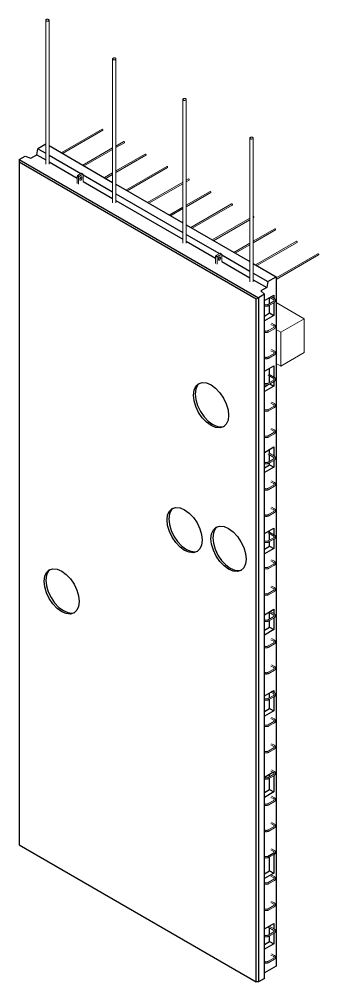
# Model space of a CAD drawing. Header units: millimetres. Extents: x -14573 to -64, y -12208 to 18539.
# Drawn here: x -6255 to -4447, y -12208 to -6400 of the extents above; entities that cross this region are included whole.
import ezdxf

# ---------------------------------------------------------------- set-up
doc = ezdxf.new("R2010")
doc.units = ezdxf.units.MM
for name, color, linetype, lineweight in [('A-GENM', 13, 'Continuous', 18), ('A-WALL', 113, 'Continuous', 25), ('S-BEAM', 12, 'Continuous', 18), ('S-RBAR', 171, 'Continuous', 18)]:
    doc.layers.add(name, color=color, linetype=linetype, lineweight=lineweight)

# ---------------------------------------------------------------- blocks, each defined once
blk = doc.blocks.new('M_Rectangular Corbel - M_Rectangular Corbel-1562977-3D Ortho')
at = {"layer": 'S-BEAM'}
for p, q in [((916.9, -8207.5), (747.1, -8109.5)), ((916.9, -8207.5), (775.4, -8289.2)), ((916.9, -8411.6), (916.9, -8207.5)), ((747.1, -8272.8), (775.4, -8289.2)), ((775.4, -8289.2), (775.4, -8493.3)), ((775.4, -8493.3), (916.9, -8411.6)), ((747.1, -8477), (775.4, -8493.3))]:
    blk.add_line(p, q, dxfattribs=at)
blk = doc.blocks.new('RR spread anchor face based - RR-SA-4_0-180-1726831-3D Ortho')
at = {"layer": 'A-GENM'}
for p, q in [((382.3, -7831.7), (384, -7826.6)), ((382.3, -7874), (382.3, -7831.7)), ((390.8, -7836.6), (382.3, -7831.7)), ((384, -7826.6), (408.8, -7812.3)), ((392.5, -7831.5), (384, -7826.6)), ((392.5, -7831.5), (390.8, -7836.6)), ((390.8, -7836.6), (390.8, -7878.9)), ((417.3, -7817.2), (392.5, -7831.5)), ((417.3, -7817.2), (408.8, -7812.3)), ((411.3, -7838.9), (411.3, -7842.2)), ((419.1, -7820.3), (417.3, -7817.2)), ((419.1, -7862.6), (419.1, -7820.3)), ((398.5, -7849.5), (398.5, -7846.3))]:
    blk.add_line(p, q, dxfattribs=at)
for points in [[(398.5, -7846.3, 0), (398.8, -7844.2, 0), (399.4, -7842.1, 0), (400.4, -7840, 0), (401.7, -7838.1, 0), (403.3, -7836.4, 0), (404.9, -7835.2, 0), (406.6, -7834.5, 0), (408.1, -7834.4, 0), (409.4, -7834.8, 0), (410.4, -7835.7, 0), (411.1, -7837.1, 0), (411.3, -7838.9, 0)], [(398.6, -7846.6, 0), (399.6, -7845.5, 0), (400.9, -7843.6, 0), (401.9, -7841.5, 0), (402.6, -7839.3, 0), (402.8, -7837.3, 0)], [(411.3, -7842.2, 0), (411.1, -7844.2, 0), (410.4, -7846.4, 0), (409.4, -7848.5, 0), (408.1, -7850.4, 0), (406.6, -7852, 0), (404.9, -7853.2, 0), (403.3, -7853.9, 0), (401.7, -7854.1, 0), (400.4, -7853.7, 0), (399.4, -7852.7, 0), (398.8, -7851.3, 0), (398.5, -7849.5, 0)]]:
    blk.add_polyline3d(points, dxfattribs=at)
blk = doc.blocks.new('RR spread anchor face based - RR-SA-4_0-180-V1-3D Ortho')
at = {"layer": 'A-GENM'}
for p, q in [((-453.9, -7349), (-452.1, -7343.9)), ((-453.9, -7391.3), (-453.9, -7349)), ((-445.4, -7353.9), (-453.9, -7349)), ((-452.1, -7343.9), (-427.4, -7329.6)), ((-443.6, -7348.8), (-452.1, -7343.9)), ((-443.6, -7348.8), (-445.4, -7353.9)), ((-445.4, -7353.9), (-445.4, -7396.2)), ((-418.9, -7334.5), (-443.6, -7348.8)), ((-437.6, -7366.8), (-437.6, -7363.5)), ((-418.9, -7334.5), (-427.4, -7329.6)), ((-424.9, -7356.2), (-424.9, -7359.4)), ((-417.1, -7337.6), (-418.9, -7334.5)), ((-417.1, -7379.4), (-417.1, -7337.6))]:
    blk.add_line(p, q, dxfattribs=at)
for points in [[(-437.6, -7363.5, 0), (-437.4, -7361.5, 0), (-436.8, -7359.3, 0), (-435.7, -7357.2, 0), (-434.4, -7355.3, 0), (-432.9, -7353.7, 0), (-431.2, -7352.5, 0), (-429.6, -7351.8, 0), (-428.1, -7351.6, 0), (-426.7, -7352, 0), (-425.7, -7353, 0), (-425.1, -7354.4, 0), (-424.9, -7356.2, 0)], [(-437.6, -7363.9, 0), (-436.5, -7362.7, 0), (-435.2, -7360.8, 0), (-434.2, -7358.7, 0), (-433.6, -7356.6, 0), (-433.4, -7354.5, 0)], [(-424.9, -7359.4, 0), (-425.1, -7361.5, 0), (-425.7, -7363.6, 0), (-426.7, -7365.7, 0), (-428.1, -7367.6, 0), (-429.6, -7369.3, 0), (-431.2, -7370.5, 0), (-432.9, -7371.2, 0), (-434.4, -7371.3, 0), (-435.7, -7370.9, 0), (-436.8, -7370, 0), (-437.4, -7368.6, 0), (-437.6, -7366.8, 0)]]:
    blk.add_polyline3d(points, dxfattribs=at)
blk = doc.blocks.new('Rebar Bar - Part 1814174108-431004-3D Ortho')
at = {"layer": 'S-RBAR'}
for p, q in [((184.5, -6884.2), (184.5, -7751.9)), ((204.5, -7751.9), (204.5, -6884.2))]:
    blk.add_line(p, q, dxfattribs=at)
for points in [[(201.6, -6880.1, 0), (199.5, -6879.2, 0), (197.1, -6878.6, 0), (194.5, -6878.4, 0), (192, -6878.6, 0), (189.5, -6879.2, 0), (187.5, -6880.1, 0), (185.9, -6881.3, 0), (184.9, -6882.7, 0), (184.5, -6884.2, 0), (184.9, -6885.7, 0), (185.9, -6887.1, 0), (187.5, -6888.3, 0)], [(187.5, -6888.3, 0), (189.5, -6889.2, 0), (192, -6889.8, 0), (194.5, -6890, 0), (197.1, -6889.8, 0), (199.5, -6889.2, 0), (201.6, -6888.3, 0), (203.2, -6887.1, 0), (204.2, -6885.7, 0), (204.5, -6884.2, 0), (204.2, -6882.7, 0), (203.2, -6881.3, 0), (201.6, -6880.1, 0)]]:
    blk.add_polyline3d(points, dxfattribs=at)
blk = doc.blocks.new('Rebar Bar - Part 3166313199-431004-3D Ortho')
at = {"layer": 'S-RBAR'}
for p, q in [((708.6, -8078.7), (732.5, -8092.5)), ((736.5, -8085.6), (716.6, -8074.1))]:
    blk.add_line(p, q, dxfattribs=at)
blk = doc.blocks.new('Rebar Bar - Part 2227165887-431004-3D Ortho')
at = {"layer": 'S-RBAR'}
for points in [[(732.5, -8101.9, 0), (732.9, -8101.7, 0), (733.4, -8101.4, 0), (733.7, -8101.1, 0), (734.1, -8100.9, 0), (734.4, -8100.6, 0), (734.7, -8100.3, 0), (735, -8100.1, 0), (735.2, -8099.8, 0), (735.4, -8099.5, 0), (735.6, -8099.3, 0), (735.8, -8099, 0), (735.9, -8098.8, 0), (736, -8098.6, 0), (736.1, -8098.3, 0), (736.2, -8098.1, 0), (736.3, -8097.9, 0), (736.3, -8097.7, 0), (736.4, -8097.5, 0), (736.4, -8097.4, 0), (736.4, -8097.2, 0), (736.4, -8097, 0), (736.3, -8096.8, 0), (736.3, -8096.6, 0), (736.2, -8096.4, 0), (736.2, -8096.2, 0), (736.1, -8096, 0), (736, -8095.7, 0), (735.8, -8095.5, 0), (735.7, -8095.3, 0), (735.5, -8095, 0), (735.3, -8094.8, 0), (735, -8094.5, 0), (734.8, -8094.2, 0), (734.5, -8093.9, 0), (734.2, -8093.7, 0), (733.8, -8093.4, 0), (733.5, -8093.1, 0), (733.1, -8092.9, 0), (732.6, -8092.6, 0), (732.5, -8092.5, 0)], [(736.5, -8108.9, 0), (737.2, -8108.5, 0), (737.8, -8108, 0), (738.5, -8107.6, 0), (739.1, -8107.1, 0), (739.7, -8106.6, 0), (740.2, -8106.1, 0), (740.8, -8105.6, 0), (741.3, -8105, 0), (741.7, -8104.5, 0), (742.2, -8103.9, 0), (742.6, -8103.3, 0), (743, -8102.6, 0), (743.3, -8102, 0), (743.6, -8101.3, 0), (743.8, -8100.6, 0), (744, -8099.9, 0), (744.2, -8099.2, 0), (744.3, -8098.4, 0), (744.4, -8097.7, 0), (744.4, -8097, 0), (744.3, -8096.2, 0), (744.2, -8095.5, 0), (744.1, -8094.8, 0), (743.9, -8094.1, 0), (743.7, -8093.4, 0), (743.4, -8092.7, 0), (743, -8092, 0), (742.7, -8091.4, 0), (742.3, -8090.8, 0), (741.9, -8090.2, 0), (741.4, -8089.6, 0), (740.9, -8089, 0), (740.4, -8088.5, 0), (739.8, -8088, 0), (739.2, -8087.5, 0), (738.6, -8087, 0), (738, -8086.6, 0), (737.4, -8086.1, 0), (736.7, -8085.7, 0), (736.5, -8085.6, 0)]]:
    blk.add_polyline3d(points, dxfattribs=at)
blk = doc.blocks.new('Rebar Bar - Part 3241041724-431004-3D Ortho')
at = {"layer": 'S-RBAR'}
for p, q in [((732.5, -8101.9), (699.9, -8120.8)), ((703.9, -8127.7), (736.5, -8108.9))]:
    blk.add_line(p, q, dxfattribs=at)
blk = doc.blocks.new('Rebar Bar - Part 2227165887-V2-3D Ortho')
at = {"layer": 'S-RBAR'}
for points in [[(699.9, -8120.8, 0), (699.4, -8121, 0), (699, -8121.3, 0), (698.4, -8121.5, 0), (697.9, -8121.7, 0), (697.4, -8122, 0), (696.8, -8122.2, 0), (696.2, -8122.4, 0), (695.6, -8122.5, 0), (695, -8122.7, 0), (694.4, -8122.9, 0), (693.7, -8123, 0), (693, -8123.1, 0), (692.4, -8123.3, 0), (691.7, -8123.4, 0), (691, -8123.4, 0), (690.3, -8123.5, 0), (689.6, -8123.6, 0), (688.9, -8123.6, 0), (688.2, -8123.6, 0), (687.5, -8123.6, 0), (686.8, -8123.6, 0), (686.1, -8123.6, 0), (685.4, -8123.5, 0), (684.7, -8123.5, 0), (684, -8123.4, 0), (683.3, -8123.3, 0), (682.6, -8123.2, 0), (682, -8123.1, 0), (681.3, -8122.9, 0), (680.7, -8122.8, 0), (680.1, -8122.6, 0), (679.4, -8122.4, 0), (678.9, -8122.2, 0), (678.3, -8122, 0), (677.7, -8121.8, 0), (677.2, -8121.6, 0), (676.7, -8121.3, 0)], [(676.9, -8130, 0), (677.7, -8130.2, 0), (678.5, -8130.5, 0), (679.3, -8130.7, 0), (680.2, -8130.9, 0), (681, -8131, 0), (681.9, -8131.2, 0), (682.8, -8131.3, 0), (683.6, -8131.4, 0), (684.5, -8131.5, 0), (685.4, -8131.5, 0), (686.3, -8131.6, 0), (687.2, -8131.6, 0), (688.1, -8131.6, 0), (689, -8131.6, 0), (689.9, -8131.6, 0), (690.7, -8131.5, 0), (691.6, -8131.4, 0), (692.5, -8131.3, 0), (693.4, -8131.2, 0), (694.2, -8131.1, 0), (695.1, -8130.9, 0), (696, -8130.7, 0), (696.8, -8130.5, 0), (697.6, -8130.3, 0), (698.4, -8130.1, 0), (699.2, -8129.8, 0), (700, -8129.5, 0), (700.8, -8129.2, 0), (701.5, -8128.9, 0), (702.3, -8128.5, 0), (703, -8128.2, 0), (703.7, -8127.8, 0), (703.9, -8127.7, 0)]]:
    blk.add_polyline3d(points, dxfattribs=at)
blk = doc.blocks.new('Rebar Bar - Part 3166313199-V3-3D Ortho')
at = {"layer": 'S-RBAR'}
for p, q in [((716.2, -8241.7), (732.5, -8251.1)), ((736.5, -8244.2), (720.2, -8234.7))]:
    blk.add_line(p, q, dxfattribs=at)
blk = doc.blocks.new('Rebar Bar - Part 3166313199-V4-3D Ortho')
at = {"layer": 'S-RBAR'}
for p, q in [((698.5, -8548.6), (732.5, -8568.2)), ((736.5, -8561.3), (702.5, -8541.7))]:
    blk.add_line(p, q, dxfattribs=at)
blk = doc.blocks.new('Rebar Bar - Part 3166313199-V5-3D Ortho')
at = {"layer": 'S-RBAR'}
for p, q in [((703, -9978.3), (732.5, -9995.3)), ((736.5, -9988.4), (711, -9973.6))]:
    blk.add_line(p, q, dxfattribs=at)
blk = doc.blocks.new('Rebar Bar - Part 3166313199-V6-3D Ortho')
at = {"layer": 'S-RBAR'}
for p, q in [((715.3, -10461.1), (732.5, -10471)), ((736.5, -10464.1), (720.2, -10454.6))]:
    blk.add_line(p, q, dxfattribs=at)
blk = doc.blocks.new('Rebar Bar - Part 3166313199-V7-3D Ortho')
at = {"layer": 'S-RBAR'}
for p, q in [((698.5, -11878.4), (732.5, -11898.1)), ((736.5, -11891.1), (705.4, -11873.2))]:
    blk.add_line(p, q, dxfattribs=at)
blk = doc.blocks.new('Rebar Bar - Part 864883769-431004-3D Ortho')
at = {"layer": 'S-RBAR'}
for p, q in [((-303.1, -7063.2), (-549.8, -7205.6)), ((-541.8, -7210.2), (-299.1, -7070.1))]:
    blk.add_line(p, q, dxfattribs=at)
for points in [[(-303.1, -7063.2, 0), (-302.6, -7063, 0), (-301.9, -7063.1, 0), (-301.1, -7063.4, 0), (-300.4, -7063.9, 0), (-299.7, -7064.7, 0), (-299.1, -7065.5, 0), (-298.7, -7066.5, 0), (-298.4, -7067.4, 0), (-298.3, -7068.3, 0)], [(-298.3, -7068.3, 0), (-298.4, -7069.1, 0), (-298.7, -7069.7, 0), (-299.1, -7070.1, 0)]]:
    blk.add_polyline3d(points, dxfattribs=at)
blk = doc.blocks.new('Rebar Bar - Part 864883769-V8-3D Ortho')
at = {"layer": 'S-RBAR'}
for p, q in [((-172.9, -7138.4), (-219.4, -7165.3)), ((-239.4, -7176.8), (-419.5, -7280.8)), ((-411.5, -7285.5), (-239.4, -7186.1)), ((-219.4, -7174.5), (-168.9, -7145.4))]:
    blk.add_line(p, q, dxfattribs=at)
for points in [[(-172.9, -7138.4, 0), (-172.3, -7138.2, 0), (-171.6, -7138.3, 0), (-170.9, -7138.6, 0), (-170.1, -7139.2, 0), (-169.4, -7139.9, 0), (-168.9, -7140.7, 0), (-168.4, -7141.7, 0), (-168.1, -7142.6, 0), (-168, -7143.5, 0)], [(-168, -7143.5, 0), (-168.1, -7144.3, 0), (-168.4, -7144.9, 0), (-168.9, -7145.4, 0)]]:
    blk.add_polyline3d(points, dxfattribs=at)
blk = doc.blocks.new('Rebar Bar - Part 864883769-V9-3D Ortho')
at = {"layer": 'S-RBAR'}
for p, q in [((-42.6, -7213.6), (-219.4, -7315.7)), ((-219.4, -7325), (-38.6, -7220.6)), ((-239.4, -7327.3), (-289.2, -7356.1)), ((-281.2, -7360.7), (-239.4, -7336.5))]:
    blk.add_line(p, q, dxfattribs=at)
for points in [[(-42.6, -7213.6, 0), (-42, -7213.5, 0), (-41.3, -7213.5, 0), (-40.6, -7213.8, 0), (-39.8, -7214.4, 0), (-39.2, -7215.1, 0), (-38.6, -7216, 0), (-38.1, -7216.9, 0), (-37.8, -7217.8, 0), (-37.7, -7218.7, 0)], [(-37.7, -7218.7, 0), (-37.8, -7219.5, 0), (-38.1, -7220.2, 0), (-38.6, -7220.6, 0)]]:
    blk.add_polyline3d(points, dxfattribs=at)
blk = doc.blocks.new('Rebar Bar - Part 864883769-V10-3D Ortho')
at = {"layer": 'S-RBAR'}
for p, q in [((218, -7364.1), (204.5, -7371.9)), ((204.5, -7381.1), (222, -7371)), ((184.5, -7383.4), (-28.7, -7506.5)), ((-20.7, -7511.1), (184.5, -7392.6))]:
    blk.add_line(p, q, dxfattribs=at)
for points in [[(218, -7364.1, 0), (218.6, -7363.9, 0), (219.3, -7364, 0), (220, -7364.3, 0), (220.7, -7364.8, 0), (221.4, -7365.5, 0), (222, -7366.4, 0), (222.4, -7367.3, 0), (222.7, -7368.3, 0), (222.8, -7369.2, 0)], [(222.8, -7369.2, 0), (222.7, -7370, 0), (222.4, -7370.6, 0), (222, -7371, 0)]]:
    blk.add_polyline3d(points, dxfattribs=at)
blk = doc.blocks.new('Rebar Bar - Part 864883769-V11-3D Ortho')
at = {"layer": 'S-RBAR'}
for p, q in [((348.3, -7439.3), (204.5, -7522.3)), ((204.5, -7531.5), (352.3, -7446.2)), ((184.5, -7533.8), (101.6, -7581.7)), ((109.6, -7586.3), (184.5, -7543.1))]:
    blk.add_line(p, q, dxfattribs=at)
for points in [[(348.3, -7439.3, 0), (348.9, -7439.1, 0), (349.6, -7439.2, 0), (350.3, -7439.5, 0), (351, -7440, 0), (351.7, -7440.8, 0), (352.3, -7441.6, 0), (352.7, -7442.5, 0), (353, -7443.5, 0), (353.1, -7444.4, 0)], [(353.1, -7444.4, 0), (353, -7445.2, 0), (352.7, -7445.8, 0), (352.3, -7446.2, 0)]]:
    blk.add_polyline3d(points, dxfattribs=at)
blk = doc.blocks.new('Rebar Bar - Part 864883769-V12-3D Ortho')
at = {"layer": 'S-RBAR'}
for p, q in [((588.7, -7601.4), (362.2, -7732.2)), ((608.6, -7599.1), (612.9, -7596.7)), ((370.2, -7736.8), (588.7, -7610.6))]:
    blk.add_line(p, q, dxfattribs=at)
for points in [[(608.9, -7589.7, 0), (609.4, -7589.6, 0), (610.1, -7589.6, 0), (610.9, -7589.9, 0), (611.6, -7590.5, 0), (612.3, -7591.2, 0), (612.9, -7592.1, 0), (613.3, -7593, 0), (613.6, -7593.9, 0), (613.7, -7594.8, 0)], [(613.7, -7594.8, 0), (613.6, -7595.6, 0), (613.3, -7596.3, 0), (612.9, -7596.7, 0)]]:
    blk.add_polyline3d(points, dxfattribs=at)
blk = doc.blocks.new('Rebar Bar - Part 864883769-V13-3D Ortho')
at = {"layer": 'S-RBAR'}
for p, q in [((739.1, -7665), (608.6, -7740.3)), ((608.6, -7749.6), (743.1, -7671.9)), ((588.7, -7751.8), (492.5, -7807.4)), ((500.5, -7812), (588.7, -7761.1))]:
    blk.add_line(p, q, dxfattribs=at)
for points in [[(739.1, -7665, 0), (739.7, -7664.8, 0), (740.4, -7664.9, 0), (741.1, -7665.2, 0), (741.9, -7665.7, 0), (742.6, -7666.4, 0), (743.1, -7667.3, 0), (743.6, -7668.2, 0), (743.9, -7669.2, 0), (744, -7670.1, 0)], [(744, -7670.1, 0), (743.9, -7670.9, 0), (743.6, -7671.5, 0), (743.1, -7671.9, 0)]]:
    blk.add_polyline3d(points, dxfattribs=at)
blk = doc.blocks.new('Rebar Bar - Part 864883769-V14-3D Ortho')
at = {"layer": 'S-RBAR'}
for p, q in [((999.7, -7815.4), (747, -7961.3)), ((747.1, -7970.5), (1003.7, -7822.3))]:
    blk.add_line(p, q, dxfattribs=at)
for points in [[(999.7, -7815.4, 0), (1000.3, -7815.2, 0), (1001, -7815.3, 0), (1001.7, -7815.6, 0), (1002.4, -7816.1, 0), (1003.1, -7816.9, 0), (1003.7, -7817.7, 0), (1004.2, -7818.6, 0), (1004.4, -7819.6, 0), (1004.5, -7820.5, 0)], [(1004.5, -7820.5, 0), (1004.4, -7821.3, 0), (1004.2, -7821.9, 0), (1003.7, -7822.3, 0)]]:
    blk.add_polyline3d(points, dxfattribs=at)
blk = doc.blocks.new('Rebar Bar - Part 1026889929-431004-3D Ortho')
at = {"layer": 'S-RBAR'}
for p, q in [((588.7, -7117.5), (588.7, -7985.2)), ((608.7, -7985.2), (608.7, -7117.5))]:
    blk.add_line(p, q, dxfattribs=at)
for points in [[(605.7, -7113.4, 0), (603.7, -7112.5, 0), (601.2, -7111.9, 0), (598.7, -7111.7, 0), (596.1, -7111.9, 0), (593.7, -7112.5, 0), (591.6, -7113.4, 0), (590, -7114.6, 0), (589, -7116, 0), (588.7, -7117.5, 0), (589, -7119, 0), (590, -7120.4, 0), (591.6, -7121.6, 0)], [(591.6, -7121.6, 0), (593.7, -7122.5, 0), (596.1, -7123.1, 0), (598.7, -7123.3, 0), (601.2, -7123.1, 0), (603.7, -7122.5, 0), (605.7, -7121.6, 0), (607.3, -7120.4, 0), (608.3, -7119, 0), (608.7, -7117.5, 0), (608.3, -7116, 0), (607.3, -7114.6, 0), (605.7, -7113.4, 0)]]:
    blk.add_polyline3d(points, dxfattribs=at)

msp = doc.modelspace()

# ---------------------------------------------------------------- linework, layer by layer
at = {"layer": 'A-WALL'}
for p, q in [((-6148.68093, -7218.20394), (-6141.69272, -7181.89216)), ((-6094.95669, -7154.90911), (-6141.69272, -7181.89216)), ((-6141.69272, -7181.89216), (-6094.95669, -7208.87522)), ((-6075.02465, -7163.03484), (-5690.84517, -7384.84097)), ((-6254.6605, -7246.73141), (-6219.30698, -7226.32005)), ((-6254.6605, -7246.73584), (-6254.6605, -11382.67143)), ((-6254.64899, -7246.72476), (-4810.3949, -8080.56526)), ((-6219.30698, -7226.32005), (-6183.95164, -7238.5675)), ((-6183.95164, -7238.5675), (-6148.68093, -7218.20394)), ((-6148.68093, -7218.20394), (-6094.95669, -7249.22164)), ((-6075.0298, -7220.38002), (-5882.35392, -7331.62149)), ((-4824.54068, -8088.7589), (-6254.6605, -7263.07884)), ((-6075.03342, -7260.72434), (-5905.35157, -7358.6902)), ((-5868.58202, -7339.5727), (-5690.84517, -7442.18912)), ((-5868.66664, -7379.87026), (-5690.84517, -7482.53553)), ((-5670.84517, -7396.38797), (-5266.93465, -7629.58582)), ((-5670.84517, -7453.73613), (-5266.93465, -7686.93397)), ((-5670.84517, -7494.08254), (-5266.93465, -7727.28038)), ((-5246.93465, -7641.13282), (-4862.82313, -7862.89971)), ((-5246.93465, -7698.48098), (-5046.20015, -7814.3751)), ((-5246.93465, -7738.82739), (-5069.1978, -7841.44381)), ((-5032.42825, -7822.32631), (-4862.82313, -7920.24787)), ((-5032.51287, -7862.62386), (-4862.82313, -7960.59428)), ((-4842.89108, -7874.40748), (-4704.3307, -7954.40536)), ((-4842.89623, -7931.75267), (-4753.99566, -7983.07943)), ((-4753.99566, -7983.07943), (-4704.3307, -7954.40536)), ((-4704.3307, -7954.40536), (-4704.3307, -12114.45544)), ((-4842.89985, -7972.09699), (-4760.98387, -8019.39121)), ((-4753.99566, -7983.07943), (-4760.98387, -8019.39121)), ((-4775.04138, -8060.16718), (-4810.38339, -8080.5719)), ((-4760.98387, -8019.39121), (-4796.25459, -8039.75477)), ((-4796.25459, -8039.75477), (-4775.04138, -8060.16718)), ((-4775.04138, -12187.94013), (-4775.04138, -8060.16718)), ((-4775.04138, -8097.29226), (-4718.47284, -8064.6324)), ((-4718.47284, -8064.6324), (-4718.47284, -8083.58704)), ((-4810.3949, -8080.59182), (-4824.54068, -8088.7589)), ((-4824.54068, -12208.35149), (-4824.54068, -8088.7589)), ((-4810.3949, -8080.57854), (-4810.3949, -12208.35149)), ((-4743.22158, -8115.98325), (-4743.22158, -8078.92109)), ((-4743.22158, -8172.81819), (-4743.22158, -8125.18121)), ((-4718.47284, -8092.7948), (-4718.47284, -8101.81361)), ((-4718.47284, -8110.87537), (-4718.47284, -8187.10688)), ((-4775.04138, -8191.18937), (-4743.22158, -8172.81819)), ((-4718.47284, -8187.10688), (-4775.04138, -8219.76675)), ((-4743.22158, -8172.81819), (-4718.47284, -8187.10688)), ((-4775.04138, -8523.91172), (-4718.47284, -8491.25186)), ((-4743.22158, -8545.14664), (-4743.22158, -8505.54055)), ((-4718.47284, -8491.25186), (-4718.47284, -8559.27795)), ((-4743.22158, -8591.67416), (-4743.22158, -8554.21391)), ((-4718.47284, -8568.48571), (-4718.47284, -8577.50452)), ((-4718.47284, -8586.56628), (-4718.47284, -8613.72635)), ((-4775.04138, -8617.80883), (-4754.65269, -8606.03741)), ((-4718.47284, -8613.72635), (-4775.04138, -8646.38621)), ((-4741.97929, -8600.15489), (-4718.47284, -8613.72635)), ((-4775.04138, -9013.80967), (-4718.47284, -8981.14981)), ((-4743.22158, -9020.83755), (-4743.22158, -8995.4385)), ((-4718.47284, -8981.14981), (-4718.47284, -9034.96886)), ((-4743.22158, -9067.36507), (-4743.22158, -9029.90482)), ((-4718.47284, -9044.17662), (-4718.47284, -9053.19543)), ((-4775.04138, -9107.70678), (-4743.22158, -9089.3356)), ((-4718.47284, -9103.62429), (-4775.04138, -9136.28416)), ((-4743.22158, -9089.3356), (-4743.22158, -9076.56303)), ((-4743.22158, -9089.3356), (-4718.47284, -9103.62429)), ((-4718.47284, -9062.25719), (-4718.47284, -9103.62429)), ((-4775.04138, -9503.70762), (-4718.47284, -9471.04776)), ((-4743.22158, -9496.52846), (-4743.22158, -9485.33645)), ((-4743.22158, -9543.05598), (-4743.22158, -9505.59573)), ((-4718.47284, -9471.04776), (-4718.47284, -9510.65977)), ((-4718.47284, -9519.86753), (-4718.47284, -9528.88634)), ((-4775.04138, -9597.60473), (-4743.22158, -9579.23355)), ((-4743.22158, -9579.23355), (-4743.22158, -9552.25394)), ((-4743.22158, -9579.23355), (-4718.47284, -9593.52224)), ((-4718.47284, -9537.9481), (-4718.47284, -9593.52224)), ((-4718.47284, -9593.52224), (-4775.04138, -9626.18211)), ((-4775.04138, -9993.60557), (-4718.47284, -9960.9457)), ((-4743.22158, -10018.74689), (-4743.22158, -9981.28663)), ((-4718.47284, -9960.9457), (-4718.47284, -9986.35068)), ((-4743.22158, -10069.1315), (-4743.22158, -10027.94485)), ((-4718.47284, -9995.55843), (-4718.47284, -10004.57725)), ((-4718.47284, -10013.63901), (-4718.47284, -10083.42019)), ((-4775.04138, -10087.50267), (-4743.22158, -10069.1315)), ((-4718.47284, -10083.42019), (-4775.04138, -10116.08006)), ((-4743.22158, -10069.1315), (-4718.47284, -10083.42019)), ((-4775.04138, -10483.50352), (-4718.47284, -10450.84365)), ((-4718.47284, -10450.84365), (-4718.47284, -10462.04159)), ((-4743.22158, -10494.43779), (-4743.22158, -10465.3035)), ((-4743.22158, -10559.02945), (-4743.22158, -10503.63575)), ((-4718.47284, -10471.24934), (-4718.47284, -10480.26815)), ((-4718.47284, -10489.32992), (-4718.47284, -10573.31814)), ((-4775.04138, -10577.40062), (-4743.22158, -10559.02945)), ((-4743.22158, -10559.02945), (-4718.47284, -10573.31814)), ((-4718.47284, -10573.31814), (-4775.04138, -10605.978)), ((-4775.04138, -10973.40147), (-4723.86461, -10943.85454)), ((-4743.22158, -10970.1287), (-4743.22158, -10955.03029)), ((-4718.47284, -10946.94025), (-4718.47284, -10955.95906)), ((-4718.47284, -10965.02082), (-4718.47284, -11063.21609)), ((-4743.22158, -11048.9274), (-4743.22158, -10979.32666)), ((-4775.04138, -11067.29857), (-4743.22158, -11048.9274)), ((-4718.47284, -11063.21609), (-4775.04138, -11095.87595)), ((-4743.22158, -11048.9274), (-4718.47284, -11063.21609)), ((-6254.6605, -11382.67143), (-4824.54068, -12208.35149)), ((-4756.10391, -11452.36586), (-4718.47284, -11430.63955)), ((-4718.47284, -11430.63955), (-4718.47284, -11431.64997)), ((-4718.47284, -11440.71173), (-4718.47284, -11553.11404)), ((-4775.04138, -11463.29941), (-4770.45611, -11460.65211)), ((-4743.22158, -11445.81961), (-4743.22158, -11444.92824)), ((-4743.22158, -11538.82535), (-4743.22158, -11455.01757)), ((-4775.04138, -11557.19652), (-4743.22158, -11538.82535)), ((-4718.47284, -11553.11404), (-4775.04138, -11585.7739)), ((-4743.22158, -11538.82535), (-4718.47284, -11553.11404)), ((-4775.04138, -11889.91888), (-4718.47284, -11857.25901)), ((-4743.22158, -11874.983), (-4743.22158, -11871.5477)), ((-4743.22158, -11921.51052), (-4743.22158, -11884.05027)), ((-4718.47284, -11857.25901), (-4718.47284, -11889.11431)), ((-4718.47284, -11898.32207), (-4718.47284, -11907.34088)), ((-4743.22158, -11965.44481), (-4743.22158, -11930.70848)), ((-4718.47284, -11916.40264), (-4718.47284, -11979.7335)), ((-4775.04138, -11983.81598), (-4743.22158, -11965.44481)), ((-4718.47284, -11979.7335), (-4775.04138, -12012.39336)), ((-4743.22158, -11965.44481), (-4718.47284, -11979.7335)), ((-4704.3307, -12114.45544), (-4775.04138, -12155.28027)), ((-4775.04138, -12187.94013), (-4810.3949, -12208.35149)), ((-4810.3949, -12208.35149), (-4824.54068, -12208.35149))]:
    msp.add_line(p, q, dxfattribs=at)
for points in [[(-5202.91777, -8668.19777, 0), (-5199.30365, -8638.58565, 0), (-5188.70761, -8615.16476, 0), (-5171.85175, -8599.5312, 0), (-5149.88476, -8592.75037, 0), (-5124.30365, -8595.28438, 0), (-5096.85175, -8606.96052, 0), (-5069.39984, -8626.9831, 0), (-5043.81874, -8653.98761, 0), (-5021.85175, -8686.13374, 0), (-5004.99588, -8721.23078, 0), (-4994.39984, -8756.88692, 0), (-4990.78573, -8790.67225, 0)], [(-5166.38886, -8596.82862, 0), (-5178.10101, -8609.04103, 0), (-5188.69705, -8632.46192, 0), (-5192.31116, -8662.07404, 0)], [(-4990.78573, -8790.67225, 0), (-4994.39984, -8820.28438, 0), (-5004.99588, -8843.70526, 0), (-5021.85175, -8859.33882, 0), (-5043.81874, -8866.11965, 0), (-5069.39984, -8863.58565, 0), (-5096.85175, -8851.9095, 0), (-5124.30365, -8831.88692, 0), (-5149.88476, -8804.88241, 0), (-5171.85175, -8772.73628, 0), (-5188.70761, -8737.63925, 0), (-5199.30365, -8701.9831, 0), (-5202.91777, -8668.19777, 0)], [(-5192.31116, -8662.07404, 0), (-5188.69705, -8695.85938, 0), (-5178.10101, -8731.51552, 0), (-5161.24515, -8766.61256, 0), (-5139.27816, -8798.75868, 0), (-5113.69705, -8825.76319, 0), (-5086.24515, -8845.78577, 0), (-5058.79324, -8857.46192, 0), (-5033.21214, -8859.99592, 0), (-5016.7798, -8855.9591, 0)], [(-5362.59094, -9421.45715, 0), (-5358.97682, -9391.84503, 0), (-5348.38078, -9368.42414, 0), (-5331.52492, -9352.79059, 0), (-5309.55793, -9346.00976, 0), (-5283.97682, -9348.54376, 0), (-5256.52492, -9360.21991, 0), (-5229.07301, -9380.24249, 0), (-5203.49191, -9407.247, 0), (-5181.52492, -9439.39313, 0), (-5164.66905, -9474.49016, 0), (-5154.07301, -9510.1463, 0), (-5150.4589, -9543.93164, 0)], [(-5326.06203, -9350.08801, 0), (-5337.77418, -9362.30042, 0), (-5348.37022, -9385.72131, 0), (-5351.98433, -9415.33343, 0)], [(-5150.4589, -9543.93164, 0), (-5154.07301, -9573.54376, 0), (-5164.66905, -9596.96465, 0), (-5181.52492, -9612.59821, 0), (-5203.49191, -9619.37904, 0), (-5229.07301, -9616.84503, 0), (-5256.52492, -9605.16888, 0), (-5283.97682, -9585.1463, 0), (-5309.55793, -9558.14179, 0), (-5331.52492, -9525.99567, 0), (-5348.38078, -9490.89863, 0), (-5358.97682, -9455.24249, 0), (-5362.59094, -9421.45715, 0)], [(-5351.98433, -9415.33343, 0), (-5348.37022, -9449.11877, 0), (-5337.77418, -9484.77491, 0), (-5320.91832, -9519.87194, 0), (-5298.95133, -9552.01807, 0), (-5273.37022, -9579.02258, 0), (-5245.91832, -9599.04516, 0), (-5218.46641, -9610.72131, 0), (-5192.88531, -9613.25531, 0), (-5176.45297, -9609.21849, 0)], [(-5097.42589, -9534.93156, 0), (-5093.81178, -9505.31944, 0), (-5083.21574, -9481.89855, 0), (-5066.35988, -9466.26499, 0), (-5044.39288, -9459.48416, 0), (-5018.81178, -9462.01817, 0), (-4991.35988, -9473.69432, 0), (-4963.90797, -9493.7169, 0), (-4938.32687, -9520.72141, 0), (-4916.35988, -9552.86753, 0), (-4899.50401, -9587.96457, 0), (-4888.90797, -9623.62071, 0), (-4885.29386, -9657.40605, 0)], [(-5060.89698, -9463.56242, 0), (-5072.60914, -9475.77483, 0), (-5083.20518, -9499.19571, 0), (-5086.81929, -9528.80784, 0)], [(-4885.29386, -9657.40605, 0), (-4888.90797, -9687.01817, 0), (-4899.50401, -9710.43906, 0), (-4916.35988, -9726.07261, 0), (-4938.32687, -9732.85344, 0), (-4963.90797, -9730.31944, 0), (-4991.35988, -9718.64329, 0), (-5018.81178, -9698.62071, 0), (-5044.39288, -9671.6162, 0), (-5066.35988, -9639.47007, 0), (-5083.21574, -9604.37304, 0), (-5093.81178, -9568.7169, 0), (-5097.42589, -9534.93156, 0)], [(-5086.81929, -9528.80784, 0), (-5083.20518, -9562.59317, 0), (-5072.60914, -9598.24931, 0), (-5055.75327, -9633.34635, 0), (-5033.78628, -9665.49247, 0), (-5008.20518, -9692.49698, 0), (-4980.75327, -9712.51957, 0), (-4953.30137, -9724.19571, 0), (-4927.72027, -9726.72972, 0), (-4911.28793, -9722.6929, 0)], [(-6104.55106, -9791.4549, 0), (-6100.93695, -9761.84278, 0), (-6090.34091, -9738.42189, 0), (-6073.48504, -9722.78833, 0), (-6051.51805, -9716.0075, 0), (-6025.93695, -9718.54151, 0), (-5998.48504, -9730.21766, 0), (-5971.03314, -9750.24024, 0), (-5945.45204, -9777.24475, 0), (-5923.48504, -9809.39087, 0), (-5906.62918, -9844.48791, 0), (-5896.03314, -9880.14405, 0), (-5892.41903, -9913.92939, 0)], [(-6068.02215, -9720.08576, 0), (-6079.73431, -9732.29817, 0), (-6090.33035, -9755.71905, 0), (-6093.94446, -9785.33118, 0)], [(-5892.41903, -9913.92939, 0), (-5896.03314, -9943.54151, 0), (-5906.62918, -9966.9624, 0), (-5923.48504, -9982.59595, 0), (-5945.45204, -9989.37678, 0), (-5971.03314, -9986.84278, 0), (-5998.48504, -9975.16663, 0), (-6025.93695, -9955.14405, 0), (-6051.51805, -9928.13954, 0), (-6073.48504, -9895.99341, 0), (-6090.34091, -9860.89638, 0), (-6100.93695, -9825.24024, 0), (-6104.55106, -9791.4549, 0)], [(-6093.94446, -9785.33118, 0), (-6090.33035, -9819.11651, 0), (-6079.73431, -9854.77265, 0), (-6062.87844, -9889.86969, 0), (-6040.91145, -9922.01581, 0), (-6015.33035, -9949.02032, 0), (-5987.87844, -9969.04291, 0), (-5960.42654, -9980.71905, 0), (-5934.84543, -9983.25306, 0), (-5918.4131, -9979.21624, 0)]]:
    msp.add_polyline3d(points, dxfattribs=at)

# ---------------------------------------------------------------- block references
at = {"layer": 'A-GENM'}
for name in ['RR spread anchor face based - RR-SA-4_0-180-V1-3D Ortho', 'RR spread anchor face based - RR-SA-4_0-180-1726831-3D Ortho']:
    msp.add_blockref(name, (-5451.47859, 0), dxfattribs=at)
at = {"layer": 'S-BEAM'}
msp.add_blockref('M_Rectangular Corbel - M_Rectangular Corbel-1562977-3D Ortho', (-5451.47859, 0), dxfattribs=at)
at = {"layer": 'S-RBAR'}
for name, p in [('Rebar Bar - Part 1026889929-431004-3D Ortho', (-6683.61216, 711.37265)), ('Rebar Bar - Part 1814174108-431004-3D Ortho', (-5875.3891, 244.74485)), ('Rebar Bar - Part 1814174108-431004-3D Ortho', (-5451.47859, 0)), ('Rebar Bar - Part 864883769-431004-3D Ortho', (-5451.47859, 0)), ('Rebar Bar - Part 864883769-V8-3D Ortho', (-5451.47859, 0)), ('Rebar Bar - Part 1026889929-431004-3D Ortho', (-5451.47859, 0)), ('Rebar Bar - Part 864883769-V9-3D Ortho', (-5451.47859, 0)), ('Rebar Bar - Part 864883769-431004-3D Ortho', (-5060.62532, -225.65924)), ('Rebar Bar - Part 864883769-V10-3D Ortho', (-5451.47859, 0)), ('Rebar Bar - Part 864883769-V11-3D Ortho', (-5451.47859, 0)), ('Rebar Bar - Part 864883769-431004-3D Ortho', (-4669.77204, -451.31849)), ('Rebar Bar - Part 864883769-V12-3D Ortho', (-5451.47859, 0)), ('Rebar Bar - Part 864883769-V13-3D Ortho', (-5451.47859, 0)), ('Rebar Bar - Part 864883769-431004-3D Ortho', (-4278.91877, -676.97773)), ('Rebar Bar - Part 864883769-V14-3D Ortho', (-5451.47859, 0)), ('Rebar Bar - Part 2227165887-V2-3D Ortho', (-5451.47859, 0)), ('Rebar Bar - Part 3241041724-431004-3D Ortho', (-5451.47859, 0)), ('Rebar Bar - Part 3166313199-431004-3D Ortho', (-5451.47859, 0)), ('Rebar Bar - Part 2227165887-431004-3D Ortho', (-5451.47859, 0)), ('Rebar Bar - Part 3166313199-V3-3D Ortho', (-5451.47859, 0)), ('Rebar Bar - Part 2227165887-431004-3D Ortho', (-5451.47859, -158.56364)), ('Rebar Bar - Part 2227165887-V2-3D Ortho', (-5451.47859, -158.56364)), ('Rebar Bar - Part 3241041724-431004-3D Ortho', (-5451.47859, -158.56364)), ('Rebar Bar - Part 3241041724-431004-3D Ortho', (-5451.47859, -317.12727)), ('Rebar Bar - Part 3166313199-V3-3D Ortho', (-5451.47859, -158.56364)), ('Rebar Bar - Part 2227165887-431004-3D Ortho', (-5451.47859, -317.12727)), ('Rebar Bar - Part 2227165887-V2-3D Ortho', (-5451.47859, -317.12727)), ('Rebar Bar - Part 3166313199-V4-3D Ortho', (-5451.47859, 0)), ('Rebar Bar - Part 3241041724-431004-3D Ortho', (-5451.47859, -475.69091)), ('Rebar Bar - Part 2227165887-431004-3D Ortho', (-5451.47859, -475.69091)), ('Rebar Bar - Part 2227165887-V2-3D Ortho', (-5451.47859, -475.69091)), ('Rebar Bar - Part 3166313199-V3-3D Ortho', (-5451.47859, -475.69091)), ('Rebar Bar - Part 2227165887-V2-3D Ortho', (-5451.47859, -634.25454)), ('Rebar Bar - Part 3241041724-431004-3D Ortho', (-5451.47859, -634.25454)), ('Rebar Bar - Part 2227165887-431004-3D Ortho', (-5451.47859, -634.25454)), ('Rebar Bar - Part 3166313199-V3-3D Ortho', (-5451.47859, -634.25454)), ('Rebar Bar - Part 2227165887-431004-3D Ortho', (-5451.47859, -792.81818)), ('Rebar Bar - Part 2227165887-V2-3D Ortho', (-5451.47859, -792.81818)), ('Rebar Bar - Part 3241041724-431004-3D Ortho', (-5451.47859, -792.81818)), ('Rebar Bar - Part 3166313199-V4-3D Ortho', (-5451.47859, -475.69091)), ('Rebar Bar - Part 3241041724-431004-3D Ortho', (-5451.47859, -951.38182)), ('Rebar Bar - Part 2227165887-431004-3D Ortho', (-5451.47859, -951.38182)), ('Rebar Bar - Part 2227165887-V2-3D Ortho', (-5451.47859, -951.38182)), ('Rebar Bar - Part 2227165887-V2-3D Ortho', (-5451.47859, -1109.94545)), ('Rebar Bar - Part 3241041724-431004-3D Ortho', (-5451.47859, -1109.94545)), ('Rebar Bar - Part 3166313199-V3-3D Ortho', (-5451.47859, -951.38182)), ('Rebar Bar - Part 2227165887-431004-3D Ortho', (-5451.47859, -1109.94545)), ('Rebar Bar - Part 3166313199-V3-3D Ortho', (-5451.47859, -1109.94545)), ('Rebar Bar - Part 2227165887-V2-3D Ortho', (-5451.47859, -1268.50909)), ('Rebar Bar - Part 3241041724-431004-3D Ortho', (-5451.47859, -1268.50909)), ('Rebar Bar - Part 2227165887-431004-3D Ortho', (-5451.47859, -1268.50909)), ('Rebar Bar - Part 3166313199-V4-3D Ortho', (-5451.47859, -951.38182)), ('Rebar Bar - Part 2227165887-431004-3D Ortho', (-5451.47859, -1427.07272)), ('Rebar Bar - Part 2227165887-V2-3D Ortho', (-5451.47859, -1427.07272)), ('Rebar Bar - Part 3241041724-431004-3D Ortho', (-5451.47859, -1427.07272)), ('Rebar Bar - Part 3241041724-431004-3D Ortho', (-5451.47859, -1585.63636)), ('Rebar Bar - Part 3166313199-V3-3D Ortho', (-5451.47859, -1427.07272)), ('Rebar Bar - Part 2227165887-431004-3D Ortho', (-5451.47859, -1585.63636)), ('Rebar Bar - Part 2227165887-V2-3D Ortho', (-5451.47859, -1585.63636)), ('Rebar Bar - Part 2227165887-V2-3D Ortho', (-5451.47859, -1744.2)), ('Rebar Bar - Part 3241041724-431004-3D Ortho', (-5451.47859, -1744.2)), ('Rebar Bar - Part 3166313199-V3-3D Ortho', (-5451.47859, -1585.63636)), ('Rebar Bar - Part 2227165887-431004-3D Ortho', (-5451.47859, -1744.2)), ('Rebar Bar - Part 3166313199-V5-3D Ortho', (-5451.47859, 0)), ('Rebar Bar - Part 2227165887-431004-3D Ortho', (-5451.47859, -1902.76363)), ('Rebar Bar - Part 2227165887-V2-3D Ortho', (-5451.47859, -1902.76363)), ('Rebar Bar - Part 3241041724-431004-3D Ortho', (-5451.47859, -1902.76363)), ('Rebar Bar - Part 3241041724-431004-3D Ortho', (-5451.47859, -2061.32727)), ('Rebar Bar - Part 3166313199-V3-3D Ortho', (-5451.47859, -1902.76363)), ('Rebar Bar - Part 2227165887-431004-3D Ortho', (-5451.47859, -2061.32727)), ('Rebar Bar - Part 2227165887-V2-3D Ortho', (-5451.47859, -2061.32727)), ('Rebar Bar - Part 3241041724-431004-3D Ortho', (-5451.47859, -2219.8909)), ('Rebar Bar - Part 3166313199-V3-3D Ortho', (-5451.47859, -2061.32727)), ('Rebar Bar - Part 2227165887-431004-3D Ortho', (-5451.47859, -2219.8909)), ('Rebar Bar - Part 2227165887-V2-3D Ortho', (-5451.47859, -2219.8909)), ('Rebar Bar - Part 2227165887-V2-3D Ortho', (-5451.47859, -2378.45454)), ('Rebar Bar - Part 3241041724-431004-3D Ortho', (-5451.47859, -2378.45454)), ('Rebar Bar - Part 3166313199-V6-3D Ortho', (-5451.47859, 0)), ('Rebar Bar - Part 2227165887-431004-3D Ortho', (-5451.47859, -2378.45454)), ('Rebar Bar - Part 3166313199-V3-3D Ortho', (-5451.47859, -2378.45454)), ('Rebar Bar - Part 2227165887-431004-3D Ortho', (-5451.47859, -2537.01818)), ('Rebar Bar - Part 2227165887-V2-3D Ortho', (-5451.47859, -2537.01818)), ('Rebar Bar - Part 3241041724-431004-3D Ortho', (-5451.47859, -2537.01818)), ('Rebar Bar - Part 3241041724-431004-3D Ortho', (-5451.47859, -2695.58181)), ('Rebar Bar - Part 3166313199-V3-3D Ortho', (-5451.47859, -2537.01818)), ('Rebar Bar - Part 2227165887-431004-3D Ortho', (-5451.47859, -2695.58181)), ('Rebar Bar - Part 2227165887-V2-3D Ortho', (-5451.47859, -2695.58181)), ('Rebar Bar - Part 2227165887-V2-3D Ortho', (-5451.47859, -2854.14545)), ('Rebar Bar - Part 3241041724-431004-3D Ortho', (-5451.47859, -2854.14545)), ('Rebar Bar - Part 3166313199-V3-3D Ortho', (-5451.47859, -2695.58181)), ('Rebar Bar - Part 2227165887-431004-3D Ortho', (-5451.47859, -2854.14545)), ('Rebar Bar - Part 3166313199-V3-3D Ortho', (-5451.47859, -2854.14545)), ('Rebar Bar - Part 2227165887-V2-3D Ortho', (-5451.47859, -3012.70908)), ('Rebar Bar - Part 3241041724-431004-3D Ortho', (-5451.47859, -3012.70908)), ('Rebar Bar - Part 2227165887-431004-3D Ortho', (-5451.47859, -3012.70908)), ('Rebar Bar - Part 3166313199-V3-3D Ortho', (-5451.47859, -3012.70908)), ('Rebar Bar - Part 2227165887-431004-3D Ortho', (-5451.47859, -3171.27272)), ('Rebar Bar - Part 2227165887-V2-3D Ortho', (-5451.47859, -3171.27272)), ('Rebar Bar - Part 3241041724-431004-3D Ortho', (-5451.47859, -3171.27272)), ('Rebar Bar - Part 3241041724-431004-3D Ortho', (-5451.47859, -3329.83636)), ('Rebar Bar - Part 3166313199-V3-3D Ortho', (-5451.47859, -3171.27272)), ('Rebar Bar - Part 2227165887-431004-3D Ortho', (-5451.47859, -3329.83636)), ('Rebar Bar - Part 2227165887-V2-3D Ortho', (-5451.47859, -3329.83636)), ('Rebar Bar - Part 2227165887-V2-3D Ortho', (-5451.47859, -3488.39999)), ('Rebar Bar - Part 3241041724-431004-3D Ortho', (-5451.47859, -3488.39999)), ('Rebar Bar - Part 3166313199-V3-3D Ortho', (-5451.47859, -3329.83636)), ('Rebar Bar - Part 2227165887-431004-3D Ortho', (-5451.47859, -3488.39999)), ('Rebar Bar - Part 3166313199-V3-3D Ortho', (-5451.47859, -3488.39999)), ('Rebar Bar - Part 2227165887-V2-3D Ortho', (-5451.47859, -3646.96363)), ('Rebar Bar - Part 3241041724-431004-3D Ortho', (-5451.47859, -3646.96363)), ('Rebar Bar - Part 2227165887-431004-3D Ortho', (-5451.47859, -3646.96363)), ('Rebar Bar - Part 3166313199-V7-3D Ortho', (-5451.47859, 0)), ('Rebar Bar - Part 2227165887-431004-3D Ortho', (-5451.47859, -3805.52726)), ('Rebar Bar - Part 2227165887-V2-3D Ortho', (-5451.47859, -3805.52726)), ('Rebar Bar - Part 3241041724-431004-3D Ortho', (-5451.47859, -3805.52726)), ('Rebar Bar - Part 3241041724-431004-3D Ortho', (-5451.47859, -3964.0909)), ('Rebar Bar - Part 3166313199-V3-3D Ortho', (-5451.47859, -3805.52726)), ('Rebar Bar - Part 2227165887-431004-3D Ortho', (-5451.47859, -3964.0909)), ('Rebar Bar - Part 2227165887-V2-3D Ortho', (-5451.47859, -3964.0909))]:
    msp.add_blockref(name, p, dxfattribs=at)

doc.saveas('drawing.dxf')
